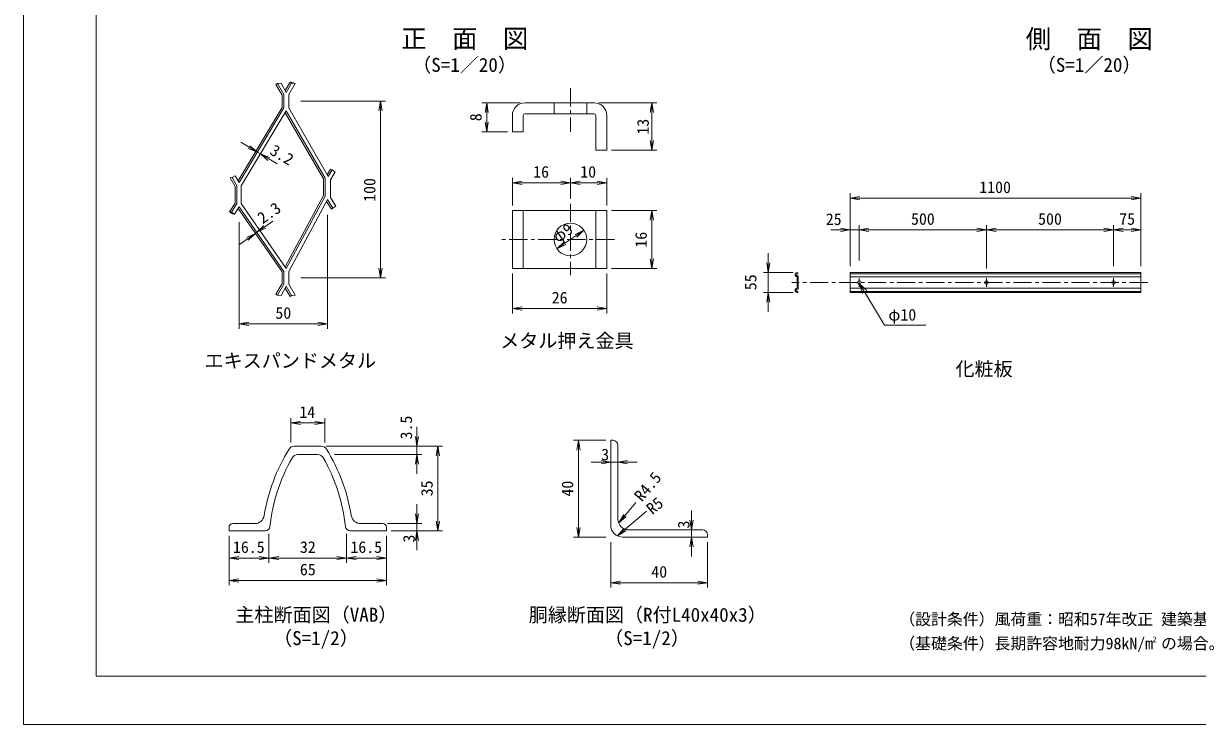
# Model space of a CAD drawing. Units: millimetres, scale not verified, with parts at other scales. Extents: x -4200 to 4200, y -2970 to 2970.
# Drawn here: x -4200 to 649, y -2970 to -75 of the extents above; entities that cross this region are included whole.
import ezdxf
from ezdxf.enums import TextEntityAlignment as Align

# ---------------------------------------------------------------- set-up
doc = ezdxf.new("R2010")
doc.units = ezdxf.units.MM
doc.header["$LTSCALE"] = 15
doc.linetypes.add('CHAIN1', pattern=[8, 5, -1, 1, -1])
for name, color, linetype, lineweight in [('0-0_D-STR1', 1, 'Continuous', 9), ('0-1_D-BMK', 2, 'CHAIN1', 9), ('0-2_D-STR-DIM', 7, 'Continuous', 9), ('0-6_D-STR3', 3, 'Continuous', 9), ('0-7_0', 7, 'Continuous', 9), ('0-9_D-STR-TXT', 7, 'Continuous', 9), ('0-A_D-STR2', 7, 'Continuous', 9), ('0-B_D-TTL', 2, 'Continuous', 9)]:
    doc.layers.add(name, color=color, linetype=linetype, lineweight=lineweight)
doc.layers.add('0-8_D-TTL-TXT', color=7, linetype='Continuous')
doc.styles.add('ＭＳ ゴシック', font='')
doc.styles.get('ＭＳ ゴシック').set_extended_font_data('MS Gothic')

# ---------------------------------------------------------------- blocks, each defined once
blk = doc.blocks.new('_Open')
at = {"layer": '0-7_0'}
blk.add_line((-15, 2.5), (0, 0), dxfattribs=at)
blk.add_lwpolyline([(-15, -2.5), (0, 0), (-15, 0)], dxfattribs=at)
blk = doc.blocks.new('MLeader14')
at = {"layer": '0-9_D-STR-TXT'}
blk.add_line((-746.48, -1149.8), (-725.79, -1184.04), dxfattribs=at)
for points in [[(-734.97, -1189.58), (-746.48, -1149.8), (-716.62, -1178.49)], [(-725.79, -1184.04), (-643.35, -1320.46), (-480.6, -1320.46), (-473.4, -1320.46)]]:
    blk.add_lwpolyline(points, dxfattribs=at)

msp = doc.modelspace()

# ---------------------------------------------------------------- linework, layer by layer
at = {"layer": '0-0_D-STR1'}
for p, q in [((-3081.81, -1820.53), (-2969.9, -1820.53)), ((-1774.45, -2146.52), (-1774.45, -1796.52)), ((-1764.45, -1796.52), (-1774.45, -1796.52)), ((-1744.45, -1816.52), (-1744.45, -2121.52)), ((-3067.75, -1855.53), (-2983.97, -1855.53)), ((-3350.86, -2170.53), (-3350.86, -2155.53)), ((-3201.65, -2170.53), (-3350.86, -2170.53)), ((-3245.32, -2140.53), (-3335.86, -2140.53)), ((-2850.07, -2170.53), (-2700.86, -2170.53)), ((-2806.4, -2140.53), (-2715.86, -2140.53)), ((-2700.86, -2170.53), (-2700.86, -2155.53)), ((-1699.45, -2166.52), (-1394.45, -2166.52))]:
    msp.add_line(p, q, dxfattribs=at)
msp.add_lwpolyline([(-1724.45, -2196.52), (-1374.45, -2196.52), (-1374.45, -2186.52)], dxfattribs=at)
for centre, radius, start, end in [((-2459.86, -2229.63), 756, 148.30182, 170.6662), ((-3081.81, -1845.53), 25, 90, 148.30182), ((-2969.9, -1845.53), 25, 31.69818, 90), ((-3591.86, -2229.63), 756, 9.3338, 31.69818), ((-1764.45, -1816.52), 20, 0, 90), ((-2459.86, -2229.63), 726, 150.13204, 173.91336), ((-3067.75, -1880.53), 25, 90, 150.13204), ((-2983.97, -1880.53), 25, 29.86796, 90), ((-3591.86, -2229.63), 726, 6.08664, 29.86796), ((-3245.32, -2100.53), 40, 270, 350.6662), ((-2806.4, -2100.53), 40, 189.3338, 270), ((-1699.45, -2121.52), 45, 180.00046, 270), ((-3335.86, -2155.53), 15, 90, 180), ((-3201.65, -2150.53), 20, 270, 353.91336), ((-2850.07, -2150.53), 20, 186.08664, 270), ((-2715.86, -2155.53), 15, 0, 90), ((-1724.45, -2146.52), 50, 180.00043, 270), ((-1394.45, -2186.52), 20, 0, 90)]:
    msp.add_arc(centre, radius, start, end, dxfattribs=at)
at = {"layer": '0-1_D-BMK'}
for p, q in [((-1940.71, -342.91), (-1940.71, -522.91)), ((-1940.71, -819.46), (-1940.71, -1114.84)), ((-1758.55, -967.15), (-2235.02, -967.15)), ((443.81, -1145.17), (-1026.05, -1145.17)), ((-747.58, -1127.17), (-747.58, -1163.17)), ((-222.58, -1127.17), (-222.58, -1163.17)), ((302.42, -1127.17), (302.42, -1163.17))]:
    msp.add_line(p, q, dxfattribs=at)
at = {"layer": '0-2_D-STR-DIM'}
for p, q in [((-3054.44, -396.3), (-2705.24, -396.3)), ((-2725.24, -436.3), (-2725.24, -1085.73)), ((-2148.21, -402.91), (-2306.61, -402.91)), ((-1823.21, -402.91), (-1584.06, -402.91)), ((-2286.61, -442.91), (-2286.61, -482.91)), ((-1604.06, -442.91), (-1604.06, -557.91)), ((-2200.71, -522.91), (-2306.61, -522.91)), ((-3268.22, -585.9), (-3302.51, -565.3)), ((-3233.93, -606.5), (-3221.2, -614.14)), ((-1770.71, -597.91), (-1584.06, -597.91)), ((-3186.92, -634.74), (-3152.63, -655.34)), ((-2180.71, -827.15), (-2180.71, -712.98)), ((-1940.71, -799.46), (-1940.71, -712.98)), ((-1940.71, -799.46), (-1940.71, -712.98)), ((-1790.71, -827.15), (-1790.71, -712.98)), ((-2140.71, -732.98), (-1980.71, -732.98)), ((-1900.71, -732.98), (-1830.71, -732.98)), ((-785.08, -1077.8), (-785.08, -776.57)), ((-745.08, -796.57), (374.92, -796.57)), ((414.92, -1047.18), (414.92, -776.57)), ((-2944.55, -866.06), (-2944.55, -1335.78)), ((-1770.71, -847.15), (-1584.06, -847.15)), ((-3309.05, -895.42), (-3309.05, -1335.78)), ((-3203.24, -914.81), (-3170.36, -892.02)), ((-1604.06, -887.15), (-1604.06, -1047.15)), ((-785.08, -1077.8), (-785.08, -907.57)), ((-747.58, -1053.92), (-747.58, -907.57)), ((-747.58, -1023.92), (-747.58, -907.57)), ((-222.58, -1087.67), (-222.58, -907.57)), ((-222.58, -1057.67), (-222.58, -907.57)), ((302.42, -1077.18), (302.42, -907.57)), ((302.42, -1077.18), (302.42, -907.57)), ((414.92, -1077.18), (414.92, -907.57)), ((-3275.08, -964.62), (-3307.95, -987.42)), ((-3242.21, -941.83), (-3236.11, -937.6)), ((-1963.34, -982.78), (-1918.08, -951.52)), ((-825.08, -927.57), (-865.08, -927.57)), ((-747.58, -927.57), (-785.08, -927.57)), ((-707.58, -927.57), (-667.58, -927.57)), ((-707.58, -927.57), (-262.58, -927.57)), ((-182.58, -927.57), (262.42, -927.57)), ((342.42, -927.57), (374.92, -927.57)), ((-1123.37, -1063.4), (-1123.37, -1023.4)), ((-2180.71, -1107.15), (-2180.71, -1272.4)), ((-1790.71, -1107.15), (-1790.71, -1272.4)), ((-1770.71, -1087.15), (-1584.06, -1087.15)), ((-1021.1, -1103.4), (-1143.37, -1103.4)), ((-1123.37, -1103.4), (-1123.37, -1185.9)), ((-3054.44, -1125.73), (-2705.24, -1125.73)), ((-1021.1, -1185.9), (-1143.37, -1185.9)), ((-2140.71, -1252.4), (-1830.71, -1252.4)), ((-1123.37, -1225.9), (-1123.37, -1265.9)), ((-3269.05, -1315.78), (-2984.55, -1315.78)), ((-3095.86, -1804.85), (-3095.86, -1704.96)), ((-3055.86, -1724.96), (-2995.86, -1724.96)), ((-2955.86, -1804.85), (-2955.86, -1704.96)), ((-2574.54, -1780.53), (-2574.54, -1740.53)), ((-2949.9, -1820.53), (-2468.5, -1820.53)), ((-2949.9, -1820.53), (-2554.54, -1820.53)), ((-2574.54, -1855.53), (-2574.54, -1820.53)), ((-1794.45, -1796.52), (-1927.78, -1796.52)), ((-1907.78, -1836.52), (-1907.78, -2156.52)), ((-2914.91, -1855.53), (-2554.54, -1855.53)), ((-2488.5, -2130.53), (-2488.5, -1860.53)), ((-1814.45, -1886.48), (-1854.45, -1886.48)), ((-1774.45, -1886.48), (-1744.45, -1886.48)), ((-1704.45, -1886.48), (-1664.45, -1886.48)), ((-2574.54, -1895.53), (-2574.54, -1935.53)), ((-2574.54, -2100.53), (-2574.54, -2060.53)), ((-1670.03, -2053.45), (-1740.13, -2136.22)), ((-1627.04, -2089.05), (-1744.92, -2190.12)), ((-1441.12, -2126.52), (-1441.12, -2086.52)), ((-2695.86, -2140.53), (-2554.54, -2140.53)), ((-2680.86, -2170.53), (-2468.5, -2170.53)), ((-2680.86, -2170.53), (-2554.54, -2170.53)), ((-2574.54, -2170.53), (-2574.54, -2140.53)), ((-1441.12, -2166.52), (-1441.12, -2196.52)), ((-3350.86, -2190.53), (-3350.86, -2394.97)), ((-3350.86, -2190.53), (-3350.86, -2302.57)), ((-3185.86, -2182.8), (-3185.86, -2302.57)), ((-3185.86, -2182.8), (-3185.86, -2302.57)), ((-2865.86, -2182.8), (-2865.86, -2302.57)), ((-2865.86, -2182.8), (-2865.86, -2302.57)), ((-2700.86, -2190.53), (-2700.86, -2394.97)), ((-2700.86, -2190.53), (-2700.86, -2302.57)), ((-2574.54, -2210.53), (-2574.54, -2250.53)), ((-1794.45, -2196.52), (-1927.78, -2196.52)), ((-1774.45, -2216.52), (-1774.45, -2404.43)), ((-1374.45, -2216.52), (-1374.45, -2404.43)), ((-1441.12, -2236.52), (-1441.12, -2276.52)), ((-3310.86, -2282.57), (-3225.86, -2282.57)), ((-3145.86, -2282.57), (-2905.86, -2282.57)), ((-2825.86, -2282.57), (-2740.86, -2282.57)), ((-3310.86, -2374.97), (-2740.86, -2374.97)), ((-1734.45, -2384.43), (-1414.45, -2384.43))]:
    msp.add_line(p, q, dxfattribs=at)
at = {"layer": '0-6_D-STR3'}
for p, q in [((-2128.21, -402.91), (-1843.21, -402.91)), ((-2008.21, -402.91), (-2008.21, -447.91)), ((-1873.21, -402.91), (-1873.21, -447.91)), ((-2180.71, -522.91), (-2180.71, -455.41)), ((-2135.71, -522.91), (-2135.71, -455.41)), ((-2128.21, -447.91), (-1843.21, -447.91)), ((-1835.71, -597.91), (-1835.71, -455.41)), ((-1790.71, -597.91), (-1790.71, -455.41)), ((-2135.71, -522.91), (-2180.71, -522.91)), ((-1790.71, -597.91), (-1835.71, -597.91)), ((-2135.71, -1087.15), (-2135.71, -847.15)), ((-1835.71, -1087.15), (-1835.71, -847.15)), ((-1790.71, -1087.15), (-1790.71, -847.15)), ((-2180.71, -1087.15), (-1790.71, -1087.15)), ((-1001.1, -1104.43), (-1001.1, -1109.56)), ((414.92, -1103.92), (-785.08, -1103.92)), ((-785.08, -1103.92), (-785.08, -1186.42)), ((414.92, -1108.42), (-785.08, -1108.42)), ((414.92, -1103.92), (414.92, -1186.42)), ((-1004.1, -1121.92), (-1004.1, -1168.42)), ((-999.6, -1120.27), (-999.6, -1170.07)), ((414.92, -1121.92), (-785.08, -1121.92)), ((-1001.1, -1180.77), (-1001.1, -1185.9)), ((414.92, -1168.42), (-785.08, -1168.42)), ((414.92, -1181.92), (-785.08, -1181.92)), ((414.92, -1186.42), (-785.08, -1186.42))]:
    msp.add_line(p, q, dxfattribs=at)
msp.add_lwpolyline([(-2180.71, -1087.15), (-2180.71, -847.15), (-1790.71, -847.15)], dxfattribs=at)
for centre, radius in [((-1940.71, -967.15), 67.5), ((-747.58, -1145.17), 7.5), ((-222.58, -1145.17), 7.5), ((302.42, -1145.17), 7.5)]:
    msp.add_circle(centre, radius, dxfattribs=at)
for centre, radius, start, end in [((-2128.21, -455.41), 52.5, 90, 180), ((-1843.21, -455.41), 52.5, 0, 90), ((-2128.21, -455.41), 7.5, 90, 180), ((-1843.21, -455.41), 7.5, 0, 90), ((-1004.1, -1112.92), 9, 70.52868, 269.99967), ((-1004.1, -1112.92), 4.5, 48.18947, 281.53729), ((-1002.6, -1120.27), 3, 0, 101.53718), ((-1004.1, -1177.42), 9, 90.00033, 289.47131), ((-1004.1, -1177.42), 4.5, 78.46349, 311.81055), ((-1002.6, -1170.07), 3, 258.46283, 0.00055)]:
    msp.add_arc(centre, radius, start, end, dxfattribs=at)
at = {"layer": '0-A_D-STR2'}
for p, q in [((-3150.53, -323.39), (-3156.96, -327.11)), ((-3131.73, -370.76), (-3156.96, -327.11)), ((-3136.19, -321.8), (-3150.53, -323.39)), ((-3136.19, -321.8), (-3150.53, -323.39)), ((-3124.31, -368.77), (-3150.53, -323.39)), ((-3124.31, -368.77), (-3150.53, -323.39)), ((-3136.19, -321.8), (-3114.37, -359.99)), ((-3136.19, -321.8), (-3114.37, -359.99)), ((-3092.56, -321.8), (-3114.37, -359.99)), ((-3092.56, -321.8), (-3114.37, -359.99)), ((-3104.44, -368.77), (-3078.22, -323.39)), ((-3104.44, -368.77), (-3078.22, -323.39)), ((-3099.01, -318.12), (-3084.67, -319.71)), ((-3092.56, -321.8), (-3078.22, -323.39)), ((-3092.56, -321.8), (-3078.22, -323.39)), ((-3078.22, -323.39), (-3084.67, -319.71)), ((-3131.73, -421.97), (-3131.73, -370.76)), ((-3124.31, -424.6), (-3124.31, -368.77)), ((-3124.31, -424.02), (-3124.31, -368.77)), ((-3104.44, -423.83), (-3104.44, -368.77)), ((-3104.44, -424.6), (-3104.44, -368.77)), ((-3131.73, -421.97), (-3313.4, -724.37)), ((-3124.31, -424.02), (-3309.14, -731.69)), ((-3114.37, -436.32), (-3300.29, -745.79)), ((-3114.37, -436.32), (-2953.68, -714.67)), ((-3104.44, -423.83), (-2940.82, -707.24)), ((-3118.75, -443.6), (-2961.1, -716.65)), ((-2945.18, -699.98), (-2931.33, -676.2)), ((-2924.92, -679.93), (-2931.33, -676.2)), ((-3337.87, -711.85), (-3345.95, -712.74)), ((-3325.54, -747.8), (-3345.95, -712.74)), ((-3325.04, -704.38), (-3337.87, -711.85)), ((-3318.11, -745.79), (-3337.87, -711.85)), ((-3309.14, -731.69), (-3325.04, -704.38)), ((-2961.1, -716.65), (-2961.1, -785.97)), ((-2953.68, -714.67), (-2953.68, -787.84)), ((-2931.85, -721.34), (-2912.09, -687.41)), ((-2931.85, -721.34), (-2931.85, -794.52)), ((-3325.54, -747.8), (-3325.54, -816.81)), ((-3318.11, -745.79), (-3318.11, -818.97)), ((-3300.29, -745.79), (-3300.29, -818.97)), ((-3325.54, -816.81), (-3348.59, -853.04)), ((-3318.11, -818.97), (-3340.42, -854.03)), ((-3300.29, -818.97), (-3114.37, -1087.12)), ((-2961.1, -785.97), (-3119.12, -1080.27)), ((-2953.68, -787.84), (-3114.37, -1087.12)), ((-2944.55, -802.22), (-3104.44, -1100.01)), ((-2948.57, -809.72), (-2928.34, -841.54)), ((-2931.85, -794.52), (-2909.54, -829.59)), ((-3336.06, -861.01), (-3348.59, -853.04)), ((-3327.89, -862), (-3336.06, -861.01)), ((-3309.05, -832.39), (-3327.89, -862)), ((-3313.38, -839.19), (-3131.73, -1101.18)), ((-3309.05, -832.39), (-3124.31, -1098.85)), ((-2928.34, -841.54), (-2922.07, -837.56)), ((-3131.73, -1101.18), (-3131.73, -1149.46)), ((-3124.31, -1098.85), (-3124.31, -1151.45)), ((-3104.44, -1100.01), (-3104.44, -1151.45)), ((-3131.73, -1149.46), (-3156.96, -1193.11)), ((-3124.31, -1151.45), (-3150.53, -1196.82)), ((-3136.19, -1198.42), (-3114.37, -1160.22)), ((-3092.56, -1198.42), (-3114.37, -1160.22)), ((-3104.44, -1151.45), (-3078.22, -1196.82)), ((-3150.53, -1196.82), (-3156.96, -1193.11)), ((-3136.19, -1198.42), (-3150.53, -1196.82)), ((-3092.56, -1198.42), (-3078.22, -1196.82))]:
    msp.add_line(p, q, dxfattribs=at)
for points in [[(-3092.56, -321.8), (-3099.01, -318.12), (-3118.65, -352.51)], [(-2940.82, -707.24), (-2924.92, -679.93), (-2912.09, -687.41)], [(-2944.55, -802.22), (-2922.07, -837.56), (-2909.54, -829.59)], [(-3327.89, -862), (-3340.42, -854.03), (-3348.59, -853.04)], [(-3092.56, -1198.42), (-3099.01, -1202.1), (-3118.65, -1167.71)]]:
    msp.add_lwpolyline(points, dxfattribs=at)
at = {"layer": '0-B_D-TTL', "color": 7}
msp.add_lwpolyline([(-4199.93, -2969.98), (4200.07, -2969.98), (4200.07, 2970.02), (-4199.93, 2970.02)], close=True, dxfattribs=at)
at = {"layer": '0-B_D-TTL'}
msp.add_lwpolyline([(-3899.93, 2770.02), (3900.07, 2770.02), (3900.07, -2769.98), (-3899.93, -2769.98)], close=True, dxfattribs=at)

# ---------------------------------------------------------------- block references
at = {"layer": '0-2_D-STR-DIM', "xscale": 2.666667, "yscale": 2.666667}
for p, rotation in [((-2725.24, -396.3), 90), ((-2286.61, -402.91), 90), ((-1604.06, -402.91), 90), ((-2286.61, -522.91), 270), ((-3233.93, -606.5), 329.00363), ((-1604.06, -597.91), 270), ((-3221.2, -614.14), 149.00363), ((-2180.71, -732.98), 180), ((-1940.71, -732.98), 180), ((-785.08, -796.57), 180), ((-1604.06, -847.15), 90), ((-3236.11, -937.6), 214.73502), ((-747.58, -927.57), 180), ((-747.58, -927.57), 180), ((-222.58, -927.57), 180), ((302.42, -927.57), 180), ((-3242.21, -941.83), 34.73502), ((-1885.17, -928.79), 34.63101), ((-1996.25, -1005.51), 214.63101), ((-1604.06, -1087.15), 270), ((-1123.37, -1103.4), 270), ((-2725.24, -1125.73), 270), ((-1123.37, -1185.9), 90), ((-2180.71, -1252.4), 180), ((-3309.05, -1315.78), 180), ((-3095.86, -1724.96), 180), ((-2574.54, -1820.53), 270), ((-2488.5, -1820.53), 90), ((-1907.78, -1796.52), 90), ((-2574.54, -1855.53), 90), ((-1744.45, -1886.48), 180), ((-2574.54, -2140.53), 270), ((-2488.5, -2170.53), 270), ((-1741.42, -2137.74), 229.73463), ((-1441.12, -2166.52), 270), ((-2574.54, -2170.53), 90), ((-1907.78, -2196.52), 270), ((-1746.44, -2191.42), 220.61009), ((-1441.12, -2196.52), 90), ((-3350.86, -2282.57), 180), ((-3185.86, -2282.57), 180), ((-2865.86, -2282.57), 180), ((-3350.86, -2374.97), 180), ((-1774.45, -2384.43), 180)]:
    msp.add_blockref('_Open', p, dxfattribs=dict(at, rotation=rotation))
for p in [(-1940.71, -732.98), (-1790.71, -732.98), (414.92, -796.57), (-785.08, -927.57), (-222.58, -927.57), (302.42, -927.57), (414.92, -927.57), (-1790.71, -1252.4), (-2944.55, -1315.78), (-2955.86, -1724.96), (-1774.45, -1886.48), (-3185.86, -2282.57), (-2865.86, -2282.57), (-2700.86, -2282.57), (-2700.86, -2374.97), (-1374.45, -2384.43)]:
    msp.add_blockref('_Open', p, dxfattribs=at)
at = {"layer": '0-9_D-STR-TXT'}
msp.add_blockref('MLeader14', (0, 0), dxfattribs=at)

# ---------------------------------------------------------------- texts
at = {"layer": '0-2_D-STR-DIM', "style": 'ＭＳ ゴシック'}
for s, rotation, p in [('8', 90, (-2293.31, -478.91)), ('13', 90, (-1602.81, -534.16)), ('3.2', 329.004, (-3194.1, -625.11)), ('100', 90, (-2731.98, -811.66)), ('2.3', 34.735, (-3203.99, -916.58)), ('φ9', 34.631, (-1984.44, -994.56)), ('16', 90, (-1610.81, -1001.02)), ('55', 90, (-1158.12, -1176.63)), ('3.5', 90, (-2580.47, -1792.82)), ('R4.5', 50, (-1634.16, -2062.4)), ('35', 90, (-2495.25, -2027.51)), ('40', 90, (-1914.53, -2028.77)), ('R5', 40, (-1592.89, -2116.87)), ('3', 90, (-1434.79, -2160.52)), ('3', 90, (-2569.36, -2218.69))]:
    msp.add_text(s, height=48.06, rotation=rotation, dxfattribs=at).set_placement(p, align=Align.BOTTOM_LEFT)
for s, p in [('16', (-2094.58, -726.24)), ('10', (-1900.11, -726.24)), ('1100', (-251.98, -789.82)), ('25', (-885.97, -921.87)), ('500', (-533.96, -920.82)), ('500', (-8.96, -920.82)), ('75', (326.07, -920.82)), ('26', (-2017.93, -1245.65)), ('50', (-3159.42, -1309.03)), ('14', (-3060.38, -1718.22)), ('3', (-1813.54, -1893.36)), ('16.5', (-3334.61, -2275.82)), ('32', (-3057.96, -2275.82)), ('16.5', (-2849.61, -2275.82)), ('65', (-3058.21, -2368.22)), ('40', (-1606.7, -2377.68))]:
    msp.add_text(s, height=48.06, dxfattribs=at).set_placement(p, align=Align.BOTTOM_LEFT)
at = {"layer": '0-8_D-TTL-TXT', "style": 'ＭＳ ゴシック'}
for s, height, p in [('正\u3000面\u3000図', 76.98, (-2639.8, -199.28)), ('側\u3000面\u3000図', 76.98, (-60.16, -200.5)), ('（S=1／20）', 57.73, (-2594.32, -292.48)), ('（S=1／20）', 57.73, (-14.68, -292.48)), ('メタル押え金具', 57.73, (-2230.79, -1431.48)), ('エキスパンドメタル', 57.73, (-3452.02, -1513.71)), ('化粧板', 57.73, (-350.44, -1547.84)), ('主柱断面図（VAB）', 57.73, (-3324.69, -2562.9)), ('胴縁断面図（R付L40x40x3）', 57.73, (-2113.24, -2563.2)), ('（設計条件）風荷重：昭和57年改正 建築基準法・同施行令に基づく風圧力に準拠。', 48.06, (-582.38, -2573.58)), ('（S=1/2）', 57.73, (-3168.75, -2659.39)), ('（S=1/2）', 57.73, (-1801.36, -2659.39)), ('（基礎条件）長期許容地耐力98kN/m の場合。', 48.06, (-582.38, -2673.58)), ('2', 24.08, (463.09, -2637.77))]:
    msp.add_text(s, height=height, dxfattribs=at).set_placement(p, align=Align.BOTTOM_LEFT)
at = {"layer": '0-9_D-STR-TXT', "style": 'ＭＳ ゴシック'}
msp.add_text('φ10', height=48.06, dxfattribs=at).set_placement((-627.47, -1316.49), align=Align.BOTTOM_LEFT)

doc.saveas('drawing.dxf')
